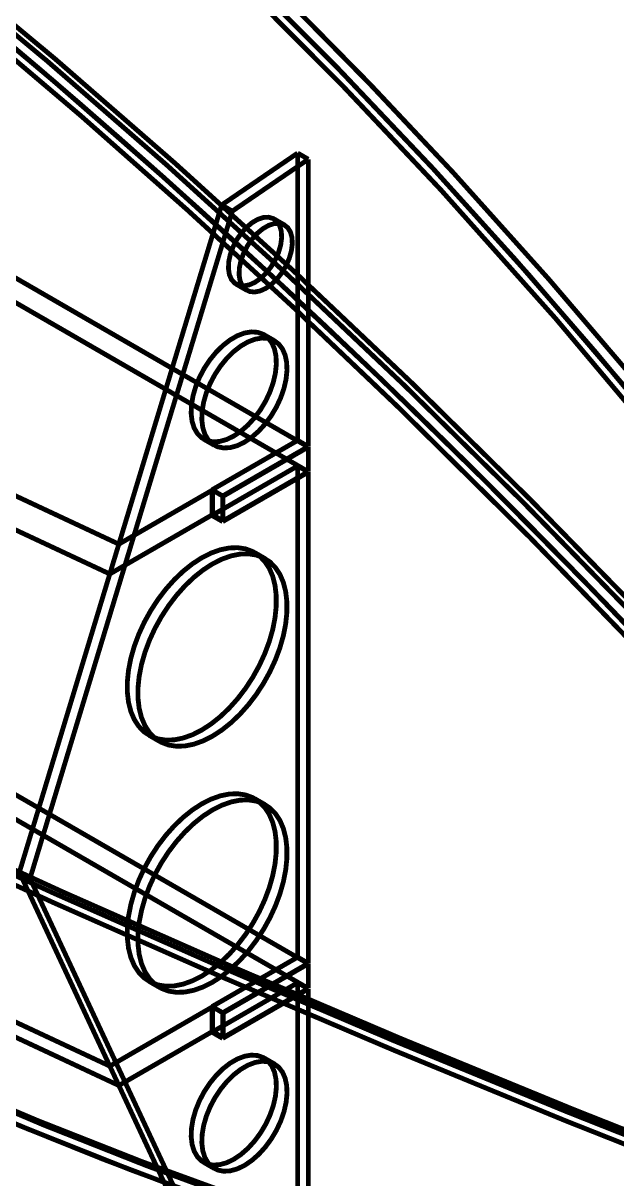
# Model space of a CAD drawing. Extents: x 0.1 to 52.1, y 0.1 to 34.1.
# Drawn here: x 48.962 to 50.194, y 27.214 to 29.611 of the extents above; entities that cross this region are included whole.
import ezdxf

# ---------------------------------------------------------------- set-up
doc = ezdxf.new("R2010")
doc.units = 0
doc.header["$MEASUREMENT"] = 0
doc.linetypes.add('HIDDEN', pattern=[0.075, 0.05, -0.025])
doc.layers.get('0').update_dxf_attribs({"linetype": 'CONTINUOUS'})

msp = doc.modelspace()

# ---------------------------------------------------------------- linework, layer by layer
at = {"color": 9, "linetype": 'HIDDEN', "const_width": 0.01, "flags": 128}
for points in [[(47.607007, 31.091475), (47.84121, 30.952671), (48.07298, 30.805026), (48.301994, 30.648558), (48.527932, 30.48329), (48.750732, 30.308981), (48.970235, 30.125744), (49.186163, 29.933984), (49.398236, 29.734109), (49.606338, 29.526513), (49.810589, 29.311475), (50.010838, 29.089452), (50.206935, 28.860898), (50.400584, 28.62393), (50.590061, 28.380752), (50.775266, 28.131739), (50.956101, 27.877262), (51.134456, 27.614856), (51.308614, 27.347579), (51.478705, 27.075983), (51.644858, 26.800622)], [(51.644858, 26.800622), (51.439051, 27.140237), (51.227235, 27.473836), (51.082068, 27.693105), (50.933963, 27.909016), (50.782893, 28.121252), (50.629237, 28.329049), (50.472594, 28.53287), (50.313022, 28.732501), (50.149748, 28.928714), (49.983528, 29.120399), (49.814441, 29.307311), (49.612486, 29.520182), (49.406519, 29.726003), (49.196749, 29.924278), (48.983382, 30.114511), (48.766626, 30.296207), (48.54095, 30.473393), (48.311811, 30.641554), (48.079547, 30.800648), (47.844499, 30.950635), (47.607007, 31.091475)], [(51.63576, 26.786263), (51.47285, 27.056086), (51.306153, 27.322283), (51.135558, 27.584356), (50.960953, 27.841808), (50.746677, 28.142891), (50.526171, 28.436329), (50.299629, 28.721508), (50.067246, 28.997809), (49.829218, 29.264616), (49.626162, 29.479717), (49.41901, 29.687644), (49.207977, 29.887891), (48.993278, 30.079951), (48.775129, 30.263319), (48.547856, 30.442198), (48.317063, 30.611969), (48.083094, 30.772555), (47.846294, 30.923879), (47.607008, 31.065862)], [(51.595905, 26.770632), (51.394354, 27.020965), (51.190624, 27.268199), (50.984643, 27.511857), (50.776339, 27.751465), (50.565445, 27.986762), (50.35208, 28.217368), (50.136427, 28.443007), (49.918664, 28.663398), (49.6988, 28.878466), (49.476916, 29.087992), (49.253208, 29.291581), (49.027874, 29.488844), (48.80316, 29.677628), (48.576941, 29.859649), (48.349506, 30.034604), (48.121143, 30.202189), (47.888768, 30.364593), (47.655688, 30.519634), (47.422194, 30.66731), (47.188573, 30.807622)], [(47.188573, 30.807622), (47.232971, 30.781521), (47.32176, 30.728532), (47.410529, 30.674492), (47.499268, 30.619397), (47.587967, 30.563244), (47.676615, 30.50603), (47.765202, 30.44775), (47.853716, 30.388403), (47.942148, 30.327984), (48.030484, 30.266491), (48.118714, 30.20392), (48.206824, 30.140268), (48.294802, 30.075533), (48.382636, 30.009711), (48.426493, 29.976393), (48.514085, 29.908939), (48.601498, 29.840402), (48.645135, 29.805735), (48.732264, 29.735613), (48.819192, 29.66446), (48.905909, 29.592296), (48.992407, 29.519144), (49.078678, 29.445021), (49.164715, 29.369949), (49.250509, 29.293947), (49.336054, 29.217034), (49.421343, 29.139229), (49.50637, 29.06055), (49.591128, 28.981016), (49.675612, 28.900644), (49.759815, 28.819453), (49.843733, 28.737457), (49.885582, 28.696161), (49.927357, 28.654669), (50.010682, 28.5711), (50.0937, 28.48676), (50.176404, 28.401661), (50.258788, 28.315815), (50.340845, 28.229231), (50.381748, 28.185667), (50.422567, 28.141923), (50.50395, 28.053899), (50.584987, 27.965171), (50.665671, 27.87575), (50.745997, 27.785647), (50.825964, 27.694883), (50.905577, 27.603485), (50.984838, 27.511479), (51.063754, 27.418891), (51.14233, 27.325746), (51.220571, 27.232067), (51.298484, 27.137879), (51.376076, 27.043205), (51.453354, 26.948066), (51.524717, 26.859476), (51.595827, 26.77052)], [(47.217125, 30.813474), (47.246104, 30.796445), (47.274245, 30.779906), (47.302817, 30.763085), (47.331463, 30.746166), (47.359926, 30.729271), (47.38866, 30.712105), (47.416959, 30.695063), (47.445352, 30.677808), (47.534849, 30.622441), (47.624818, 30.56546), (47.784833, 30.461231), (47.944371, 30.353456), (48.134017, 30.22029), (48.323073, 30.082103), (48.511543, 29.938923), (48.762454, 29.739895), (49.011986, 29.532407), (49.259724, 29.316956), (49.505482, 29.093881), (49.753168, 28.859601), (49.998393, 28.618252), (50.241219, 28.370004), (50.481284, 28.115467), (50.718447, 27.855056), (50.890481, 27.660571), (51.060543, 27.463623), (51.229789, 27.263083), (51.340479, 27.129479), (51.449686, 26.995344), (51.497798, 26.935544), (51.545291, 26.876266), (51.55833, 26.859967), (51.570749, 26.844439), (51.583156, 26.828925), (51.595531, 26.813451), (51.607677, 26.798266), (51.62104, 26.781567)], [(47.237467, 30.815249), (47.266413, 30.798238), (47.294522, 30.781718), (47.323062, 30.764916), (47.351675, 30.748015), (47.380105, 30.731139), (47.408806, 30.713992), (47.437073, 30.696969), (47.465433, 30.679732), (47.554828, 30.624424), (47.644693, 30.567501), (47.804522, 30.463377), (47.963873, 30.355706), (48.153296, 30.222664), (48.342127, 30.0846), (48.530371, 29.941542), (48.780978, 29.742677), (49.030204, 29.535351), (49.277635, 29.320059), (49.523086, 29.097143), (49.770458, 28.863023), (50.01537, 28.621831), (50.257882, 28.373739), (50.497633, 28.119355), (50.734483, 27.859096), (50.906289, 27.664721), (51.076123, 27.467881), (51.24514, 27.267449), (51.355679, 27.133916), (51.464738, 26.99985), (51.512784, 26.940081), (51.560212, 26.880833), (51.573233, 26.864542), (51.585635, 26.849022), (51.598024, 26.833516), (51.610383, 26.818049), (51.622512, 26.802873), (51.635857, 26.786182)], [(47.1905, 30.783317), (47.432652, 30.637731), (47.674704, 30.484179), (47.916371, 30.322626), (48.157368, 30.153038), (48.397409, 29.97538), (48.636216, 29.789638), (48.86006, 29.607307), (49.082492, 29.418327), (49.303382, 29.223032), (49.5226, 29.021759), (49.740015, 28.814844), (50.014519, 28.54321), (50.285678, 28.263297), (50.553293, 27.975459), (50.817171, 27.680064), (51.077284, 27.377754), (51.333776, 27.069454), (51.586794, 26.7561)], [(49.160994, 28.530248), (48.572284, 28.805575), (47.998312, 29.090815), (47.439513, 29.385752), (46.89631, 29.690161)], [(47.196502, 29.447359), (47.420755, 29.323891), (47.979554, 29.028955), (48.553526, 28.743715), (49.142236, 28.468387)], [(49.443513, 29.073285), (49.455389, 29.081633), (49.466709, 29.092574), (49.476945, 29.105595), (49.485618, 29.120088), (49.492321, 29.135375), (49.496742, 29.150741), (49.498675, 29.165468), (49.498027, 29.178868), (49.494831, 29.190313), (49.489234, 29.199269), (49.4815, 29.205317), (49.471989, 29.208173), (49.461147, 29.207705), (49.44948, 29.203934), (49.437534, 29.197037), (49.425867, 29.187336), (49.415025, 29.175285), (49.405515, 29.161447), (49.397782, 29.146469), (49.392187, 29.131052), (49.388991, 29.115916), (49.388345, 29.10177), (49.390278, 29.089274), (49.394701, 29.079013), (49.401405, 29.071468), (49.410079, 29.066989), (49.420315, 29.065788), (49.431636, 29.06792), (49.443513, 29.073285)], [(49.465609, 29.060527), (49.453732, 29.055162), (49.442411, 29.05303), (49.432175, 29.054231), (49.423501, 29.058709), (49.416797, 29.066255), (49.412374, 29.076516), (49.410441, 29.089011), (49.411087, 29.103158), (49.414282, 29.118293), (49.419878, 29.13371), (49.427611, 29.148688), (49.437121, 29.162526), (49.447963, 29.174578), (49.459629, 29.184279), (49.471576, 29.191176), (49.483243, 29.194947), (49.494085, 29.195415), (49.503596, 29.192558), (49.51133, 29.186511), (49.516926, 29.177555), (49.520123, 29.16611), (49.52077, 29.15271), (49.518838, 29.137983), (49.514417, 29.122616), (49.507714, 29.107329), (49.499041, 29.092836), (49.488805, 29.079815), (49.477485, 29.068875), (49.465609, 29.060527)], [(46.669631, 29.007916), (46.701997, 28.989397), (46.732923, 28.971736), (46.765468, 28.953187), (46.796412, 28.935588), (46.827533, 28.917928), (46.859201, 28.900001), (46.890236, 28.882477), (46.977593, 28.833404), (47.065031, 28.784701), (47.169252, 28.727258), (47.27422, 28.670128), (47.380501, 28.61301), (47.570583, 28.512564), (47.763475, 28.412708), (47.958133, 28.313932), (48.308288, 28.141223), (48.664437, 27.971946), (49.026028, 27.806352), (49.375923, 27.651855), (49.730317, 27.500906), (50.088481, 27.353821), (50.452378, 27.209727), (50.613707, 27.147487), (50.775701, 27.086024), (50.9385, 27.025337), (51.101588, 26.965663), (51.198181, 26.930823), (51.294472, 26.896416), (51.390643, 26.862332), (51.433505, 26.84722), (51.475289, 26.83253), (51.518516, 26.817373), (51.536817, 26.810968), (51.552548, 26.805467), (51.569755, 26.799455), (51.585232, 26.794052), (51.601036, 26.788539), (51.62104, 26.781567)], [(46.689973, 29.009691), (46.722302, 28.991002), (46.753193, 28.973219), (46.785701, 28.954583), (46.81661, 28.936935), (46.847696, 28.919256), (46.879328, 28.901336), (46.910328, 28.883842), (46.997586, 28.834947), (47.084925, 28.786496), (47.189028, 28.729347), (47.293878, 28.672411), (47.400038, 28.615391), (47.589906, 28.514982), (47.782581, 28.415151), (47.97702, 28.316482), (48.326782, 28.144028), (48.682533, 27.974959), (49.04372, 27.809564), (49.393224, 27.655273), (49.747224, 27.504529), (50.104991, 27.357603), (50.468485, 27.213735), (50.629634, 27.151661), (50.79145, 27.090342), (50.954069, 27.029698), (51.116977, 26.969892), (51.213463, 26.934918), (51.309649, 26.900404), (51.405714, 26.8663), (51.448529, 26.851222), (51.490266, 26.836599), (51.533445, 26.821548), (51.551726, 26.815201), (51.56744, 26.809757), (51.584628, 26.803814), (51.600088, 26.798481), (51.615874, 26.793045), (51.635857, 26.786182)], [(46.689973, 29.009691), (46.722302, 28.991193), (46.753193, 28.973552), (46.785701, 28.955024), (46.81661, 28.937445), (46.847696, 28.919806), (46.879328, 28.901899), (46.910328, 28.884395), (46.997586, 28.835379), (47.084925, 28.786732), (47.189028, 28.729356), (47.293878, 28.672292), (47.400038, 28.61524), (47.589906, 28.514913), (47.782581, 28.415176), (47.97702, 28.31652), (48.326782, 28.144021), (48.682533, 27.974954), (49.04372, 27.809569), (49.393224, 27.655271), (49.747224, 27.50452), (50.104991, 27.357632), (50.468485, 27.213734), (50.629634, 27.15158), (50.79145, 27.090202), (50.954069, 27.0296), (51.116977, 26.970011), (51.213463, 26.935222), (51.309649, 26.900864), (51.405714, 26.866829), (51.448529, 26.851739), (51.490266, 26.837071), (51.533445, 26.821936), (51.551726, 26.81554), (51.56744, 26.810047), (51.584628, 26.804044), (51.600088, 26.798649), (51.615874, 26.793144), (51.635857, 26.786182)], [(46.669632, 28.987977), (46.701998, 28.969267), (46.732924, 28.951465), (46.765469, 28.932807), (46.796413, 28.915139), (46.827534, 28.89744), (46.859202, 28.8795), (46.890237, 28.861986), (46.977594, 28.813036), (47.065032, 28.764531), (47.169253, 28.707318), (47.274221, 28.650318), (47.380501, 28.593234), (47.570584, 28.492714), (47.763476, 28.392773), (47.958134, 28.293997), (48.308289, 28.121357), (48.664438, 27.952107), (49.026029, 27.786538), (49.375924, 27.632087), (49.730318, 27.481189), (50.088482, 27.334115), (50.452379, 27.190105), (50.613708, 27.12797), (50.775702, 27.066592), (50.938501, 27.00589), (51.101589, 26.946027), (51.198181, 26.91102), (51.294473, 26.876474), (51.390644, 26.842338), (51.433506, 26.827246), (51.47529, 26.812608), (51.518517, 26.797544), (51.536818, 26.791191), (51.552548, 26.785742), (51.569756, 26.779794), (51.585233, 26.774455), (51.601036, 26.769015), (51.621041, 26.762145)], [(49.39933, 28.754348), (49.414268, 28.764441), (49.428777, 28.777179), (49.442438, 28.792197), (49.454859, 28.809062), (49.465683, 28.827289), (49.474597, 28.846354), (49.481346, 28.865708), (49.485735, 28.884794), (49.487639, 28.903064), (49.487002, 28.919991), (49.483842, 28.935089), (49.478251, 28.947924), (49.47039, 28.958126), (49.460484, 28.965402), (49.448819, 28.969542), (49.43573, 28.970428), (49.421594, 28.968033), (49.406817, 28.962427), (49.391824, 28.953771), (49.377047, 28.942314), (49.362911, 28.928386), (49.349823, 28.912387), (49.338159, 28.894777), (49.328254, 28.876064), (49.320394, 28.856785), (49.314805, 28.837496), (49.311647, 28.81875), (49.311012, 28.801088), (49.312917, 28.785017), (49.317308, 28.771), (49.324058, 28.75944), (49.332974, 28.75067), (49.343798, 28.744941), (49.35622, 28.742419), (49.369882, 28.743176), (49.384391, 28.747191), (49.39933, 28.754348)], [(49.421426, 28.74159), (49.406487, 28.734433), (49.391978, 28.730418), (49.378316, 28.729661), (49.365894, 28.732183), (49.35507, 28.737911), (49.346154, 28.746682), (49.339404, 28.758242), (49.335013, 28.772259), (49.333108, 28.78833), (49.333743, 28.805992), (49.336901, 28.824737), (49.34249, 28.844027), (49.35035, 28.863306), (49.360255, 28.882019), (49.371919, 28.899628), (49.385007, 28.915627), (49.399143, 28.929556), (49.41392, 28.941013), (49.428912, 28.949668), (49.443689, 28.955274), (49.457826, 28.957669), (49.470915, 28.956784), (49.48258, 28.952643), (49.492486, 28.945368), (49.500347, 28.935166), (49.505938, 28.922331), (49.509098, 28.907233), (49.509735, 28.890305), (49.507831, 28.872035), (49.503442, 28.852949), (49.496693, 28.833595), (49.487778, 28.81453), (49.476955, 28.796304), (49.464534, 28.779439), (49.450873, 28.764421), (49.436364, 28.751682), (49.421426, 28.74159)], [(46.8776, 28.607707), (47.420802, 28.303298), (47.979602, 28.008361), (48.553574, 27.723121), (49.142284, 27.447794)], [(49.161047, 27.407596), (48.572336, 27.682923), (47.998364, 27.968163), (47.439565, 28.2631), (46.896363, 28.567509)], [(49.333062, 28.144797), (49.352449, 28.157398), (49.371531, 28.172618), (49.390006, 28.190216), (49.407582, 28.209914), (49.423984, 28.231401), (49.438951, 28.25434), (49.452248, 28.278368), (49.463665, 28.303106), (49.473023, 28.328164), (49.480173, 28.353147), (49.485003, 28.377661), (49.487437, 28.401319), (49.487436, 28.423748), (49.485, 28.444595), (49.480168, 28.46353), (49.473016, 28.480256), (49.463656, 28.494507), (49.452237, 28.506061), (49.438939, 28.514733), (49.42397, 28.520388), (49.407568, 28.522937), (49.38999, 28.522339), (49.371515, 28.518603), (49.352433, 28.511789), (49.333045, 28.502004), (49.313658, 28.489402), (49.294576, 28.474183), (49.276101, 28.456585), (49.258525, 28.436887), (49.242123, 28.415399), (49.227156, 28.392461), (49.213859, 28.368433), (49.202442, 28.343695), (49.193084, 28.318637), (49.185934, 28.293654), (49.181104, 28.26914), (49.17867, 28.245482), (49.178671, 28.223053), (49.181107, 28.202206), (49.185939, 28.183271), (49.193091, 28.166545), (49.202451, 28.152293), (49.21387, 28.14074), (49.227168, 28.132067), (49.242137, 28.126412), (49.258539, 28.123864), (49.276117, 28.124462), (49.294592, 28.128197), (49.313674, 28.135012), (49.333062, 28.144797)], [(49.355158, 28.132038), (49.33577, 28.122253), (49.316688, 28.115439), (49.298213, 28.111703), (49.280635, 28.111105), (49.264233, 28.113654), (49.249264, 28.119309), (49.235966, 28.127982), (49.224546, 28.139535), (49.215187, 28.153787), (49.208035, 28.170512), (49.203203, 28.189448), (49.200767, 28.210294), (49.200766, 28.232724), (49.2032, 28.256382), (49.20803, 28.280895), (49.21518, 28.305878), (49.224537, 28.330936), (49.235955, 28.355674), (49.249252, 28.379702), (49.264219, 28.402641), (49.28062, 28.424129), (49.298197, 28.443827), (49.316672, 28.461424), (49.335753, 28.476644), (49.355141, 28.489246), (49.374529, 28.499031), (49.393611, 28.505845), (49.412086, 28.50958), (49.429663, 28.510179), (49.446066, 28.50763), (49.461034, 28.501975), (49.474333, 28.493302), (49.485752, 28.481749), (49.495112, 28.467497), (49.502264, 28.450772), (49.507096, 28.431836), (49.509532, 28.410989), (49.509533, 28.38856), (49.507099, 28.364902), (49.502269, 28.340388), (49.495119, 28.315405), (49.485761, 28.290347), (49.474344, 28.265609), (49.461047, 28.241582), (49.446079, 28.218643), (49.429678, 28.197155), (49.412102, 28.177457), (49.393627, 28.15986), (49.374545, 28.14464), (49.355158, 28.132038)], [(51.63576, 26.786262), (51.472862, 26.785053), (51.306178, 26.788703), (51.135595, 26.797726), (50.961002, 26.812633), (50.746739, 26.838975), (50.526244, 26.874969), (50.299713, 26.92067), (50.067341, 26.976133), (49.829322, 27.041413), (49.626273, 27.103625), (49.419128, 27.173158), (49.208101, 27.250124), (48.993407, 27.334635), (48.775263, 27.426803), (48.547993, 27.529262), (48.317203, 27.639435), (48.083236, 27.756948), (47.846437, 27.881429), (47.607151, 28.012504)], [(49.333086, 27.6345), (49.352473, 27.647102), (49.371555, 27.662321), (49.39003, 27.679919), (49.407606, 27.699617), (49.424007, 27.721105), (49.438975, 27.744044), (49.452272, 27.768071), (49.463689, 27.792809), (49.473047, 27.817867), (49.480197, 27.84285), (49.485027, 27.867364), (49.487461, 27.891022), (49.48746, 27.913451), (49.485024, 27.934298), (49.480192, 27.953233), (49.47304, 27.969959), (49.46368, 27.984211), (49.452261, 27.995764), (49.438962, 28.004437), (49.423994, 28.010092), (49.407592, 28.012641), (49.390014, 28.012042), (49.371539, 28.008307), (49.352457, 28.001493), (49.333069, 27.991708), (49.313682, 27.979106), (49.2946, 27.963886), (49.276125, 27.946289), (49.258549, 27.926591), (49.242147, 27.905103), (49.22718, 27.882164), (49.213883, 27.858136), (49.202465, 27.833398), (49.193108, 27.80834), (49.185958, 27.783357), (49.181128, 27.758844), (49.178694, 27.735186), (49.178695, 27.712756), (49.181131, 27.69191), (49.185963, 27.672974), (49.193115, 27.656249), (49.202474, 27.641997), (49.213894, 27.630444), (49.227192, 27.621771), (49.242161, 27.616116), (49.258563, 27.613567), (49.276141, 27.614165), (49.294616, 27.617901), (49.313698, 27.624715), (49.333086, 27.6345)], [(49.355182, 27.621742), (49.335794, 27.611957), (49.316712, 27.605142), (49.298237, 27.601407), (49.280659, 27.600809), (49.264257, 27.603357), (49.249288, 27.609013), (49.235989, 27.617685), (49.22457, 27.629238), (49.215211, 27.64349), (49.208059, 27.660216), (49.203227, 27.679151), (49.200791, 27.699998), (49.20079, 27.722427), (49.203224, 27.746085), (49.208054, 27.770599), (49.215204, 27.795582), (49.224561, 27.82064), (49.235979, 27.845378), (49.249276, 27.869406), (49.264243, 27.892344), (49.280644, 27.913832), (49.298221, 27.93353), (49.316696, 27.951128), (49.335777, 27.966347), (49.355165, 27.978949), (49.374552, 27.988734), (49.393634, 27.995548), (49.41211, 27.999284), (49.429687, 27.999882), (49.44609, 27.997333), (49.461058, 27.991678), (49.474357, 27.983006), (49.485776, 27.971452), (49.495136, 27.957201), (49.502288, 27.940475), (49.50712, 27.92154), (49.509555, 27.900693), (49.509557, 27.878264), (49.507123, 27.854606), (49.502293, 27.830092), (49.495143, 27.805109), (49.485785, 27.780051), (49.474368, 27.755313), (49.461071, 27.731285), (49.446103, 27.708346), (49.429702, 27.686859), (49.412125, 27.667161), (49.393651, 27.649563), (49.374569, 27.634343), (49.355182, 27.621742)], [(48.476219, 27.53746), (48.528072, 27.512586), (48.750868, 27.411606), (48.970367, 27.318198), (49.186289, 27.232402), (49.398357, 27.154258), (49.606453, 27.083625), (49.810697, 27.020207), (50.010938, 26.963892), (50.207026, 26.914568), (50.400667, 26.871771), (50.590133, 26.835892), (50.775328, 26.806877), (50.956152, 26.784673), (51.134495, 26.76896), (51.308641, 26.759459), (51.47872, 26.755586), (51.64486, 26.756754)], [(49.3994, 27.254536), (49.414339, 27.264629), (49.428847, 27.277368), (49.442509, 27.292385), (49.45493, 27.30925), (49.465753, 27.327477), (49.474667, 27.346542), (49.481416, 27.365896), (49.485806, 27.384982), (49.487709, 27.403252), (49.487072, 27.420179), (49.483913, 27.435278), (49.478322, 27.448113), (49.47046, 27.458315), (49.460555, 27.46559), (49.448889, 27.46973), (49.4358, 27.470616), (49.421664, 27.468221), (49.406887, 27.462615), (49.391894, 27.453959), (49.377118, 27.442502), (49.362982, 27.428574), (49.349894, 27.412575), (49.338229, 27.394966), (49.328325, 27.376252), (49.320465, 27.356974), (49.314875, 27.337684), (49.311718, 27.318939), (49.311082, 27.301276), (49.312987, 27.285206), (49.317378, 27.271188), (49.324129, 27.259628), (49.333044, 27.250858), (49.343869, 27.245129), (49.356291, 27.242608), (49.369953, 27.243365), (49.384462, 27.24738), (49.3994, 27.254536)], [(49.421496, 27.241778), (49.406558, 27.234621), (49.392049, 27.230606), (49.378387, 27.229849), (49.365965, 27.232371), (49.35514, 27.2381), (49.346225, 27.24687), (49.339474, 27.25843), (49.335083, 27.272447), (49.333178, 27.288518), (49.333814, 27.30618), (49.336971, 27.324926), (49.342561, 27.344215), (49.350421, 27.363494), (49.360325, 27.382207), (49.371989, 27.399817), (49.385078, 27.415816), (49.399214, 27.429744), (49.41399, 27.441201), (49.428983, 27.449857), (49.44376, 27.455463), (49.457896, 27.457857), (49.470985, 27.456972), (49.482651, 27.452832), (49.492556, 27.445556), (49.500418, 27.435354), (49.506009, 27.422519), (49.509168, 27.407421), (49.509805, 27.390494), (49.507902, 27.372224), (49.503512, 27.353137), (49.496763, 27.333784), (49.487849, 27.314719), (49.477025, 27.296492), (49.464604, 27.279627), (49.450943, 27.264609), (49.436435, 27.251871), (49.421496, 27.241778)]]:
    msp.add_lwpolyline(points, dxfattribs=at)
at = {"color": 7, "linetype": 'Continuous', "const_width": 0.01, "flags": 128}
for points in [[(47.629106, 31.104234), (47.825964, 30.988258), (48.021084, 30.866086), (48.214282, 30.737716), (48.406609, 30.602258), (48.596796, 30.460437), (48.784641, 30.312302), (48.968962, 30.158746), (49.150792, 29.99906), (49.329978, 29.833542), (49.507571, 29.661323), (49.682417, 29.483656), (49.854409, 29.300837), (50.05257, 29.08001), (50.246826, 28.852574), (50.437064, 28.6189), (50.623173, 28.379364), (50.80504, 28.134337), (50.98569, 27.879637), (51.162139, 27.619673), (51.334489, 27.354984), (51.502847, 27.08611), (51.667315, 26.813588)], [(51.667317, 26.76972), (51.461479, 26.768956), (51.249634, 26.776096), (51.104448, 26.785854), (50.956325, 26.799965), (50.805238, 26.818684), (50.651566, 26.8421), (50.494907, 26.870269), (50.335321, 26.903218), (50.172034, 26.941176), (50.005801, 26.984054), (49.836702, 27.031897), (49.634738, 27.094451), (49.428764, 27.164155), (49.218987, 27.241125), (49.005615, 27.325475), (48.788857, 27.417322), (48.56318, 27.519299), (48.334042, 27.628922), (48.101782, 27.745791), (47.866739, 27.869501), (47.629252, 27.999651)], [(47.607152, 27.986892), (47.804011, 27.878647), (47.99913, 27.77482), (48.192324, 27.675638), (48.384647, 27.580728), (48.574827, 27.490885), (48.762662, 27.406341), (48.946971, 27.327735), (49.128787, 27.254567), (49.307957, 27.186796), (49.485533, 27.123941), (49.660358, 27.06632), (49.832328, 27.013853), (50.030463, 26.958717), (50.22469, 26.910403), (50.414898, 26.868854), (50.600973, 26.834014), (50.782803, 26.805827), (50.963414, 26.783975), (51.139821, 26.768674), (51.312128, 26.759391), (51.480439, 26.755596), (51.64486, 26.756754)]]:
    msp.add_lwpolyline(points, dxfattribs=at)
at = {"color": 9, "linetype": 'HIDDEN', "const_width": 0.01}
for points in [[(49.55402, 28.731646), (47.194512, 30.094056)], [(47.213862, 30.031855), (49.554022, 28.680616)], [(49.531896, 29.341195), (49.374267, 29.233566)], [(49.531924, 28.745425), (49.531896, 29.341195)], [(49.553992, 29.328437), (49.531896, 29.341195)], [(49.553992, 29.328437), (49.396363, 29.220808)], [(49.554019, 28.732666), (49.553992, 29.328437)], [(49.554072, 27.608994), (46.690342, 29.262548)], [(46.820611, 29.238357), (49.55407, 27.660023)], [(49.374267, 29.233566), (48.954657, 27.849752)], [(49.396363, 29.220808), (48.976752, 27.836994)], [(49.396363, 29.220808), (49.374267, 29.233566)], [(49.504671, 29.19197), (49.482575, 29.204729)], [(49.404444, 29.069416), (49.42654, 29.056658)], [(49.483926, 28.951899), (49.46183, 28.964658)], [(49.33682, 28.748157), (49.358916, 28.735399)], [(49.354253, 28.642847), (49.531924, 28.745425)], [(49.376349, 28.630089), (49.554019, 28.732666)], [(49.531924, 28.745425), (49.554019, 28.732666)], [(49.377233, 28.629578), (49.55402, 28.731646)], [(49.55402, 28.731646), (49.554022, 28.680616)], [(49.531926, 28.692354), (49.354256, 28.589776)], [(49.531974, 27.673802), (49.531926, 28.692354)], [(49.531926, 28.692354), (49.554022, 28.679596)], [(49.554022, 28.679596), (49.376352, 28.577018)], [(49.554022, 28.680616), (49.377236, 28.578549)], [(49.55407, 27.661044), (49.554022, 28.679596)], [(49.160994, 28.530248), (49.355137, 28.642337)], [(49.354256, 28.589776), (49.354253, 28.642847)], [(49.354253, 28.642847), (49.376349, 28.630089)], [(49.377233, 28.629578), (49.355137, 28.642337)], [(49.35514, 28.591307), (49.355137, 28.642337)], [(49.376352, 28.577018), (49.376349, 28.630089)], [(49.377236, 28.578549), (49.377233, 28.629578)], [(49.142236, 28.468387), (49.35514, 28.591307)], [(49.354256, 28.589776), (49.376352, 28.577018)], [(49.377236, 28.578549), (49.35514, 28.591307)], [(49.464533, 28.50008), (49.442437, 28.512838)], [(49.22367, 28.133962), (49.245765, 28.121204)], [(49.464557, 27.989783), (49.442461, 28.002542)], [(48.954657, 27.849752), (49.374375, 26.950524)], [(48.976752, 27.836994), (48.954657, 27.849752)], [(48.976752, 27.836994), (49.39647, 26.937765)], [(49.354304, 27.571224), (49.531974, 27.673802)], [(49.3764, 27.558466), (49.55407, 27.661044)], [(49.55407, 27.660023), (49.377284, 27.557956)], [(49.531974, 27.673802), (49.55407, 27.661044)], [(49.554072, 27.608994), (49.55407, 27.660023)], [(49.223693, 27.623666), (49.245789, 27.610907)], [(49.531976, 27.620731), (49.354306, 27.518153)], [(49.554072, 27.607973), (49.376402, 27.505395)], [(49.377286, 27.506926), (49.554072, 27.608994)], [(49.532004, 27.024909), (49.531976, 27.620731)], [(49.531976, 27.620731), (49.554072, 27.607973)], [(49.5541, 27.012151), (49.554072, 27.607973)], [(49.142284, 27.447794), (49.355188, 27.570714)], [(49.354306, 27.518153), (49.354304, 27.571224)], [(49.354304, 27.571224), (49.3764, 27.558466)], [(49.355188, 27.570714), (49.35519, 27.519684)], [(49.377284, 27.557956), (49.355188, 27.570714)], [(49.376402, 27.505395), (49.3764, 27.558466)], [(49.377284, 27.557956), (49.377286, 27.506926)], [(49.161047, 27.407596), (49.35519, 27.519684)], [(49.354306, 27.518153), (49.376402, 27.505395)], [(49.377286, 27.506926), (49.35519, 27.519684)], [(49.483996, 27.452087), (49.461901, 27.464846)], [(49.142284, 27.447794), (49.161047, 27.407596)], [(49.33689, 27.248345), (49.358986, 27.235587)]]:
    msp.add_lwpolyline(points, dxfattribs=at)

doc.saveas('drawing.dxf')
